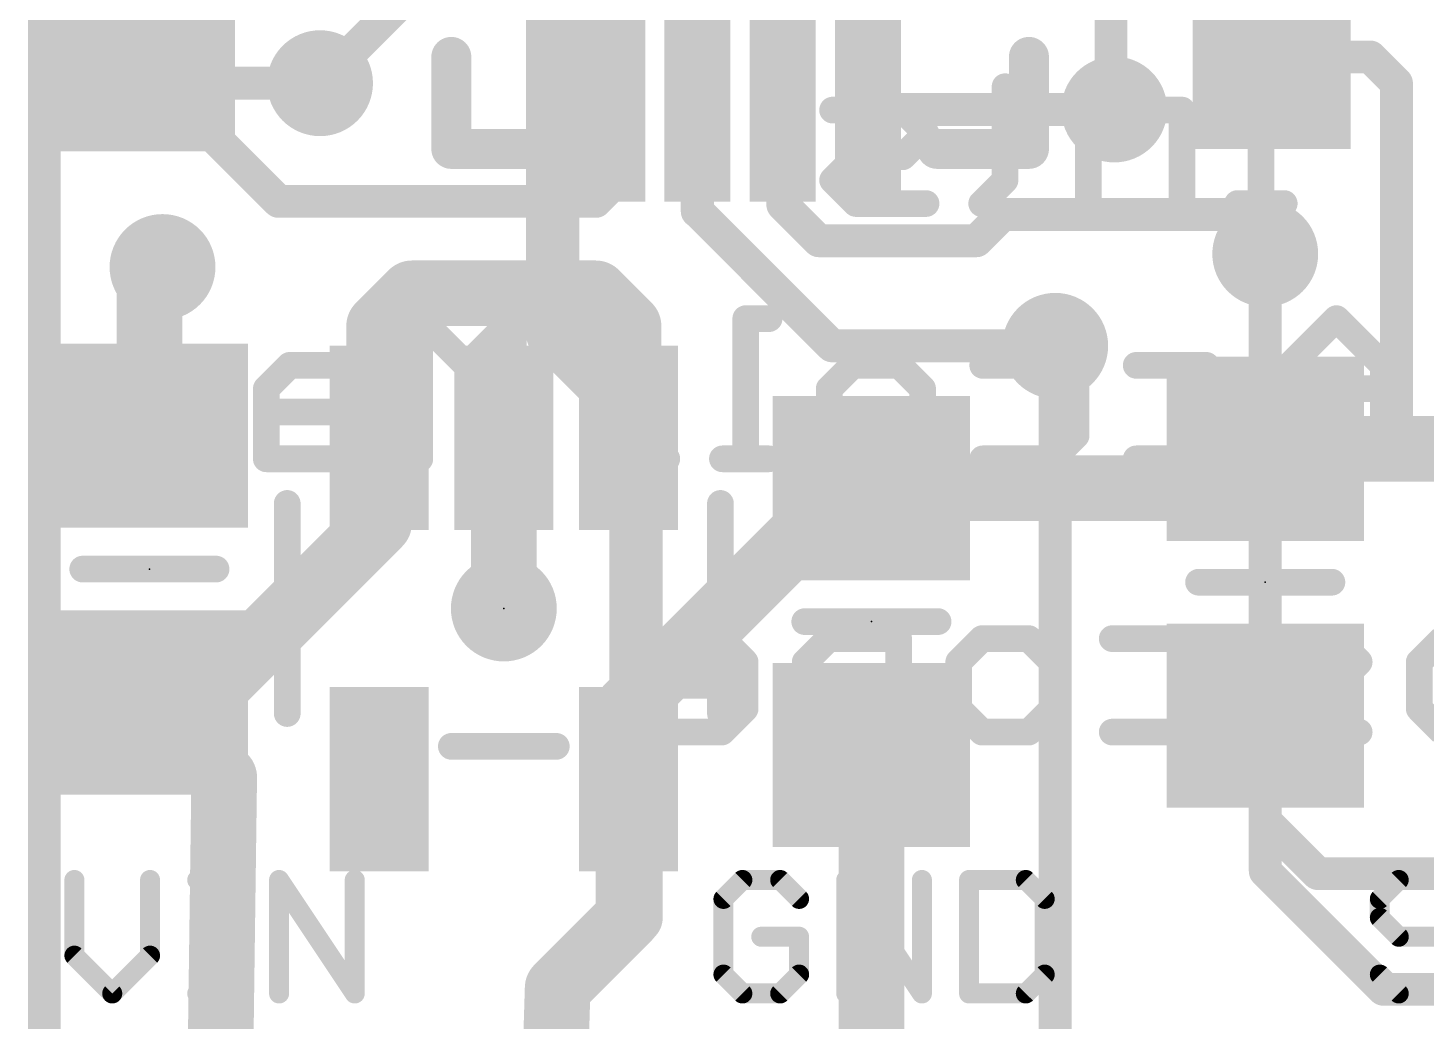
# Model space of a CAD drawing. Extents: x -19.1 to 19.1, y -11.7 to 11.4.
# Drawn here: x -12.89 to -2.24, y -7.9 to -0.34 of the extents above; entities that cross this region are included whole.
import ezdxf

# ---------------------------------------------------------------- set-up
doc = ezdxf.new("R2010")
doc.units = 0
for name, color, linetype in [('1', 12, 'CONTINUOUS'), ('16', 132, 'CONTINUOUS'), ('18', 110, 'CONTINUOUS'), ('21', 40, 'CONTINUOUS'), ('22', 6, 'CONTINUOUS'), ('23', 53, 'CONTINUOUS'), ('29', 253, 'CONTINUOUS')]:
    doc.layers.add(name, color=color, linetype=linetype)

# ---------------------------------------------------------------- blocks, each defined once
blk = doc.blocks.new('RECT')
blk.add_solid([(-0.5, -0.5), (0.5, -0.5), (-0.5, 0.5), (0.5, 0.5)])
blk = doc.blocks.new('ROUNDV')
at = {"const_width": 0.5}
blk.add_lwpolyline([(0, -0.25, 1), (0, 0.25, 1), (0, -0.25)], format="xyb", dxfattribs=at)

msp = doc.modelspace()

# ---------------------------------------------------------------- linework, layer by layer
at = {"layer": '1'}
for points, const_width in [([(-9.937, -0.032), (-10.662, -0.757)], 0.25), ([(-4.637, -0.032), (-4.637, -0.932)], 0.25), ([(-10.978, -1.657), (-12.062, -0.573)], 0.25), ([(-3.412, -0.557), (-2.662, -0.557)], 0.25), ([(-2.662, -0.557), (-2.462, -0.757)], 0.25), ([(-2.462, -0.757), (-2.462, -3.541)], 0.25), ([(-8.437, -0.957), (-8.437, -1.532)], 0.25), ([(-7.787, -1.732), (-7.787, -0.957)], 0.254), ([(-7.137, -0.957), (-7.137, -1.682)], 0.25), ([(-6.487, -0.957), (-4.612, -0.957)], 0.25), ([(-4.637, -0.932), (-4.612, -0.957)], 0.25), ([(-8.437, -1.532), (-8.562, -1.657)], 0.25), ([(-8.562, -1.657), (-10.978, -1.657)], 0.25), ([(-7.137, -1.682), (-6.862, -1.957)], 0.25), ([(-7.787, -1.732), (-6.762, -2.757)], 0.25), ([(-5.662, -1.957), (-5.462, -1.757)], 0.25), ([(-5.462, -1.757), (-3.762, -1.757)], 0.25), ([(-3.762, -1.757), (-3.462, -2.057)], 0.25), ([(-11.962, -2.257), (-11.862, -2.157)], 0.5), ([(-6.862, -1.957), (-5.662, -1.957)], 0.25), ([(-11.962, -3.441), (-11.962, -2.257)], 0.5), ([(-10.212, -2.607), (-9.962, -2.357)], 0.5), ([(-9.962, -2.357), (-8.562, -2.357)], 0.5), ([(-8.562, -2.357), (-8.312, -2.607)], 0.5), ([(-10.212, -3.4569), (-10.212, -2.607)], 0.5), ([(-8.312, -3.4569), (-8.312, -2.607)], 0.5), ([(-6.762, -2.757), (-5.062, -2.757)], 0.25), ([(-10.212, -3.4569), (-10.212, -4.107)], 0.5), ([(-9.262, -3.4569), (-9.262, -4.757)], 0.5), ([(-3.762, -3.841), (-3.462, -3.541)], 0.5), ([(-3.462, -3.541), (-2.462, -3.541)], 0.5), ([(-2.462, -3.541), (-1.462, -3.541)], 0.5), ([(-6.646, -3.841), (-8.312, -5.507)], 0.5), ([(-6.462, -3.841), (-6.646, -3.841)], 0.5), ([(-6.462, -3.841), (-3.762, -3.841)], 0.5), ([(-11.578, -5.473), (-10.212, -4.107)], 0.5), ([(-11.392, -6.043), (-11.962, -5.473)], 0.5), ([(-11.962, -5.473), (-11.578, -5.473)], 0.5), ([(-8.312, -6.0571), (-8.312, -5.507)], 0.5), ([(-3.462, -5.573), (-3.462, -6.376)], 0.25), ([(-6.462, -5.873), (-6.462, -8.907)], 0.5), ([(-11.392, -6.043), (-11.43, -8.89)], 0.5), ([(-8.312, -6.0571), (-8.312, -7.107)], 0.5), ([(-3.462, -6.376), (-3.062, -6.776)], 0.25), ([(-3.062, -6.776), (0.757, -6.776)], 0.25), ([(-8.852, -7.647), (-8.312, -7.107)], 0.5), ([(-8.89, -8.89), (-8.852, -7.647)], 0.5)]:
    msp.add_lwpolyline(points, dxfattribs=dict(at, const_width=const_width))
for points, const_width in [([(-12.0178, -0.5288, 1), (-12.1062, -0.6172)], 0.125), ([(-3.412, -0.4945, 1), (-3.412, -0.6195)], 0.125), ([(-2.6178, -0.5128, 1), (-2.7062, -0.6012)], 0.125), ([(-2.662, -0.6195, 1), (-2.662, -0.4945)], 0.125), ([(-2.3995, -0.757, 1), (-2.5245, -0.757)], 0.125), ([(-10.7062, -0.7128, 1), (-10.6178, -0.8012)], 0.125), ([(-2.5062, -0.8012, 1), (-2.4178, -0.7128)], 0.125), ([(-8.3745, -0.957, 1), (-8.4995, -0.957)], 0.125), ([(-7.7235, -0.957, 1), (-7.8505, -0.957)], 0.127), ([(-7.0745, -0.957, 1), (-7.1995, -0.957)], 0.125), ([(-6.487, -0.8945, 1), (-6.487, -1.0195)], 0.125), ([(-4.5928, -0.8878, 1), (-4.6812, -0.9762)], 0.125), ([(-4.6562, -1.0012, 1), (-4.5678, -0.9128)], 0.125), ([(-4.612, -1.0195, 1), (-4.612, -0.8945)], 0.125), ([(-4.6995, -0.932, 1), (-4.5745, -0.932)], 0.125), ([(-8.4995, -1.532, 1), (-8.3745, -1.532)], 0.125), ([(-8.3928, -1.5762, 1), (-8.4812, -1.4878)], 0.125), ([(-10.978, -1.5945, 1), (-10.978, -1.7195)], 0.125), ([(-11.0222, -1.7012, 1), (-10.9338, -1.6128)], 0.125), ([(-8.6062, -1.6128, 1), (-8.5178, -1.7012)], 0.125), ([(-8.562, -1.7195, 1), (-8.562, -1.5945)], 0.125), ([(-7.0928, -1.6378, 1), (-7.1812, -1.7262)], 0.125), ([(-7.8505, -1.732, 1), (-7.7235, -1.732)], 0.127), ([(-7.7428, -1.6878, 1), (-7.8312, -1.7762)], 0.125), ([(-7.1995, -1.682, 1), (-7.0745, -1.682)], 0.125), ([(-5.462, -1.6945, 1), (-5.462, -1.8195)], 0.125), ([(-5.4178, -1.8012, 1), (-5.5062, -1.7128)], 0.125), ([(-3.7178, -1.7128, 1), (-3.8062, -1.8012)], 0.125), ([(-3.762, -1.8195, 1), (-3.762, -1.6945)], 0.125), ([(-11.7736, -2.2454, 1), (-11.9504, -2.0686)], 0.25), ([(-6.862, -1.8945, 1), (-6.862, -2.0195)], 0.125), ([(-6.9062, -2.0012, 1), (-6.8178, -1.9128)], 0.125), ([(-5.7062, -1.9128, 1), (-5.6178, -2.0012)], 0.125), ([(-5.662, -2.0195, 1), (-5.662, -1.8945)], 0.125), ([(-11.837, -2.257, 1), (-12.087, -2.257)], 0.25), ([(-3.5062, -2.1012, 1), (-3.4178, -2.0128)], 0.125), ([(-12.0504, -2.1686, 1), (-11.8736, -2.3454)], 0.25), ([(-9.962, -2.232, 1), (-9.962, -2.482)], 0.25), ([(-9.8736, -2.4454, 1), (-10.0504, -2.2686)], 0.25), ([(-8.4736, -2.2686, 1), (-8.6504, -2.4454)], 0.25), ([(-8.562, -2.482, 1), (-8.562, -2.232)], 0.25), ([(-10.087, -2.607, 1), (-10.337, -2.607)], 0.25), ([(-10.3004, -2.5186, 1), (-10.1236, -2.6954)], 0.25), ([(-8.187, -2.607, 1), (-8.437, -2.607)], 0.25), ([(-8.4004, -2.6954, 1), (-8.2236, -2.5186)], 0.25), ([(-6.762, -2.6945, 1), (-6.762, -2.8195)], 0.125), ([(-6.8062, -2.8012, 1), (-6.7178, -2.7128)], 0.125), ([(-5.062, -2.8195, 1), (-5.062, -2.6945)], 0.125), ([(-10.087, -3.4569, 1), (-10.337, -3.4569)], 0.25), ([(-9.137, -3.4569, 1), (-9.387, -3.4569)], 0.25), ([(-3.462, -3.416, 1), (-3.462, -3.666)], 0.25), ([(-3.3736, -3.6294, 1), (-3.5504, -3.4526)], 0.25), ([(-2.462, -3.416, 1), (-2.462, -3.666)], 0.25), ([(-2.462, -3.666, 1), (-2.462, -3.416)], 0.25), ([(-12.087, -3.441, 1), (-11.837, -3.441)], 0.25), ([(-10.337, -3.4569, 1), (-10.087, -3.4569)], 0.25), ([(-8.437, -3.4569, 1), (-8.187, -3.4569)], 0.25), ([(-2.5245, -3.541, 1), (-2.3995, -3.541)], 0.125), ([(-6.646, -3.716, 1), (-6.646, -3.966)], 0.25), ([(-6.5576, -3.9294, 1), (-6.7344, -3.7526)], 0.25), ([(-6.462, -3.716, 1), (-6.462, -3.966)], 0.25), ([(-6.462, -3.966, 1), (-6.462, -3.716)], 0.25), ([(-3.762, -3.966, 1), (-3.762, -3.716)], 0.25), ([(-3.8504, -3.7526, 1), (-3.6736, -3.9294)], 0.25), ([(-10.1236, -4.1954, 1), (-10.3004, -4.0186)], 0.25), ([(-10.337, -4.107, 1), (-10.087, -4.107)], 0.25), ([(-9.387, -4.757, 1), (-9.137, -4.757)], 0.25), ([(-11.8736, -5.3846, 1), (-12.0504, -5.5614)], 0.25), ([(-11.962, -5.348, 1), (-11.962, -5.598)], 0.25), ([(-11.6664, -5.3846, 1), (-11.4896, -5.5614)], 0.25), ([(-11.578, -5.598, 1), (-11.578, -5.348)], 0.25), ([(-8.187, -5.507, 1), (-8.437, -5.507)], 0.25), ([(-8.4004, -5.4186, 1), (-8.2236, -5.5954)], 0.25), ([(-3.3995, -5.573, 1), (-3.5245, -5.573)], 0.125), ([(-6.337, -5.873, 1), (-6.587, -5.873)], 0.25), ([(-11.267, -6.0447, 1), (-11.517, -6.0413)], 0.25), ([(-11.4804, -6.1314, 1), (-11.3036, -5.9546)], 0.25), ([(-8.187, -6.0571, 1), (-8.437, -6.0571)], 0.25), ([(-8.437, -6.0571, 1), (-8.187, -6.0571)], 0.25), ([(-3.4178, -6.3318, 1), (-3.5062, -6.4202)], 0.125), ([(-3.5245, -6.376, 1), (-3.3995, -6.376)], 0.125), ([(-3.062, -6.7135, 1), (-3.062, -6.8385)], 0.125), ([(-3.1062, -6.8202, 1), (-3.0178, -6.7318)], 0.125), ([(-8.2236, -7.1954, 1), (-8.4004, -7.0186)], 0.25), ([(-8.437, -7.107, 1), (-8.187, -7.107)], 0.25), ([(-8.9404, -7.5586, 1), (-8.7636, -7.7354)], 0.25), ([(-8.7271, -7.6508, 1), (-8.9769, -7.6432)], 0.25)]:
    msp.add_lwpolyline(points, format="xyb", dxfattribs=dict(at, const_width=const_width))
at = {"layer": '16'}
for points, const_width in [([(-12.762, -8.857), (-12.762, 10.043)], 0.25), ([(-8.89, -2.667), (-8.89, 2.159)], 0.4064), ([(-11.362, -0.757), (-12.243, 0.124)], 0.25), ([(-10.662, -0.757), (-11.362, -0.757)], 0.25), ([(-3.462, -2.057), (-3.462, -6.757)], 0.25), ([(-8.255, -3.302), (-8.89, -2.667)], 0.4064), ([(-5.062, -2.757), (-5.062, -10.057)], 0.25), ([(-8.255, -7.112), (-8.255, -3.302)], 0.4064), ([(-3.462, -6.757), (-2.562, -7.657)], 0.25), ([(-8.89, -7.747), (-8.255, -7.112)], 0.4064), ([(-8.89, -8.89), (-8.89, -7.747)], 0.4064), ([(-2.562, -7.657), (-0.092, -7.657)], 0.25)]:
    msp.add_lwpolyline(points, dxfattribs=dict(at, const_width=const_width))
for points, const_width in [([(-11.362, -0.6945, 1), (-11.362, -0.8195)], 0.125), ([(-10.662, -0.8195, 1), (-10.662, -0.6945)], 0.125), ([(-11.4062, -0.8012, 1), (-11.3178, -0.7128)], 0.125), ([(-3.3995, -2.057, 1), (-3.5245, -2.057)], 0.125), ([(-8.8182, -2.5952, 1), (-8.9618, -2.7388)], 0.2032), ([(-8.9916, -2.667, 1), (-8.7884, -2.667)], 0.2032), ([(-4.9995, -2.757, 1), (-5.1245, -2.757)], 0.125), ([(-8.1534, -3.302, 1), (-8.3566, -3.302)], 0.2032), ([(-8.3268, -3.3738, 1), (-8.1832, -3.2302)], 0.2032), ([(-3.4178, -6.7128, 1), (-3.5062, -6.8012)], 0.125), ([(-3.5245, -6.757, 1), (-3.3995, -6.757)], 0.125), ([(-8.1832, -7.1838, 1), (-8.3268, -7.0402)], 0.2032), ([(-8.3566, -7.112, 1), (-8.1534, -7.112)], 0.2032), ([(-8.7884, -7.747, 1), (-8.9916, -7.747)], 0.2032), ([(-2.562, -7.5945, 1), (-2.562, -7.7195)], 0.125), ([(-2.6062, -7.7012, 1), (-2.5178, -7.6128)], 0.125), ([(-8.9618, -7.6752, 1), (-8.8182, -7.8188)], 0.2032)]:
    msp.add_lwpolyline(points, format="xyb", dxfattribs=dict(at, const_width=const_width))
at = {"layer": '21'}
for points, const_width in [([(-9.662, -0.557), (-9.662, -1.257)], 0.3048), ([(-5.262, -0.557), (-5.262, -1.257)], 0.3048), ([(-9.662, -1.257), (-8.962, -1.257)], 0.3048), ([(-5.262, -1.257), (-5.962, -1.257)], 0.3048), ([(-10.912, -5.557), (-10.912, -3.957)], 0.2032), ([(-7.612, -5.557), (-7.612, -3.957)], 0.2032), ([(-12.47, -4.457), (-11.454, -4.457)], 0.2032), ([(-3.97, -4.557), (-2.954, -4.557)], 0.2032), ([(-5.954, -4.857), (-6.97, -4.857)], 0.2032), ([(-8.862, -5.807), (-9.662, -5.807)], 0.2032), ([(-12.5332, -6.8245), (-12.5332, -7.4007)], 0.1524), ([(-11.9569, -7.4007), (-11.9569, -6.8245)], 0.1524), ([(-11.5976, -6.8245), (-11.3095, -6.8245)], 0.1524), ([(-11.4536, -7.6888), (-11.4536, -6.8245)], 0.1524), ([(-10.974, -7.6888), (-10.974, -6.8245)], 0.1524), ([(-10.974, -6.8245), (-10.3977, -7.6888)], 0.1524), ([(-10.3977, -7.6888), (-10.3977, -6.8245)], 0.1524), ([(-7.445, -6.8245), (-7.5891, -6.9685)], 0.1524), ([(-7.1569, -6.8245), (-7.445, -6.8245)], 0.1524), ([(-7.0129, -6.9685), (-7.1569, -6.8245)], 0.1524), ([(-6.6536, -7.6888), (-6.6536, -6.8245)], 0.1524), ([(-6.6536, -6.8245), (-6.0773, -7.6888)], 0.1524), ([(-6.0773, -7.6888), (-6.0773, -6.8245)], 0.1524), ([(-5.718, -6.8245), (-5.718, -7.6888)], 0.1524), ([(-5.2859, -6.8245), (-5.718, -6.8245)], 0.1524), ([(-5.1418, -6.9685), (-5.2859, -6.8245)], 0.1524), ([(-2.445, -6.8245), (-2.5891, -6.9685)], 0.1524), ([(-2.1569, -6.8245), (-2.445, -6.8245)], 0.1524), ([(-7.5891, -6.9685), (-7.5891, -7.5447)], 0.1524), ([(-5.1418, -7.5447), (-5.1418, -6.9685)], 0.1524), ([(-2.5891, -6.9685), (-2.5891, -7.1126)], 0.1524), ([(-2.5891, -7.1126), (-2.445, -7.2566)], 0.1524), ([(-7.0129, -7.2566), (-7.301, -7.2566)], 0.1524), ([(-7.0129, -7.5447), (-7.0129, -7.2566)], 0.1524), ([(-2.445, -7.2566), (-2.1569, -7.2566)], 0.1524), ([(-12.5332, -7.4007), (-12.245, -7.6888)], 0.1524), ([(-12.245, -7.6888), (-11.9569, -7.4007)], 0.1524), ([(-7.5891, -7.5447), (-7.445, -7.6888)], 0.1524), ([(-7.1569, -7.6888), (-7.0129, -7.5447)], 0.1524), ([(-5.2859, -7.6888), (-5.1418, -7.5447)], 0.1524), ([(-2.445, -7.6888), (-2.5891, -7.5447)], 0.1524), ([(-11.5976, -7.6888), (-11.3095, -7.6888)], 0.1524), ([(-7.445, -7.6888), (-7.1569, -7.6888)], 0.1524), ([(-5.718, -7.6888), (-5.2859, -7.6888)], 0.1524), ([(-2.1569, -7.6888), (-2.445, -7.6888)], 0.1524)]:
    msp.add_lwpolyline(points, dxfattribs=dict(at, const_width=const_width))
for points, const_width in [([(-9.5858, -0.557, 1), (-9.7382, -0.557)], 0.1524), ([(-5.1858, -0.557, 1), (-5.3382, -0.557)], 0.1524), ([(-9.662, -1.1808, 1), (-9.662, -1.3332)], 0.1524), ([(-8.962, -1.3332, 1), (-8.962, -1.1808)], 0.1524), ([(-5.962, -1.1808, 1), (-5.962, -1.3332)], 0.1524), ([(-5.262, -1.3332, 1), (-5.262, -1.1808)], 0.1524), ([(-9.7382, -1.257, 1), (-9.5858, -1.257)], 0.1524), ([(-5.3382, -1.257, 1), (-5.1858, -1.257)], 0.1524), ([(-10.8612, -3.957, 1), (-10.9628, -3.957)], 0.1016), ([(-7.5612, -3.957, 1), (-7.6628, -3.957)], 0.1016), ([(-12.47, -4.4062, 1), (-12.47, -4.5078)], 0.1016), ([(-11.454, -4.5078, 1), (-11.454, -4.4062)], 0.1016), ([(-3.97, -4.5062, 1), (-3.97, -4.6078)], 0.1016), ([(-2.954, -4.6078, 1), (-2.954, -4.5062)], 0.1016), ([(-6.97, -4.8062, 1), (-6.97, -4.9078)], 0.1016), ([(-5.954, -4.9078, 1), (-5.954, -4.8062)], 0.1016), ([(-10.9628, -5.557, 1), (-10.8612, -5.557)], 0.1016), ([(-7.6628, -5.557, 1), (-7.5612, -5.557)], 0.1016), ([(-9.662, -5.7562, 1), (-9.662, -5.8578)], 0.1016), ([(-8.862, -5.8578, 1), (-8.862, -5.7562)], 0.1016), ([(-12.4951, -6.8245, 1), (-12.5713, -6.8245)], 0.0762), ([(-11.9188, -6.8245, 1), (-11.995, -6.8245)], 0.0762), ([(-11.5976, -6.7864, 1), (-11.5976, -6.8626)], 0.0762), ([(-11.4155, -6.8245, 1), (-11.4917, -6.8245)], 0.0762), ([(-11.3095, -6.8626, 1), (-11.3095, -6.7864)], 0.0762), ([(-10.9423, -6.8033, 1), (-11.0057, -6.8456)], 0.0762), ([(-10.9359, -6.8245, 1), (-11.0121, -6.8245)], 0.0762), ([(-10.3596, -6.8245, 1), (-10.4358, -6.8245)], 0.0762), ([(-7.445, -6.7864, 1), (-7.445, -6.8626)], 0.0762), ([(-7.4181, -6.8514, 1), (-7.472, -6.7975)], 0.0762), ([(-7.13, -6.7975, 1), (-7.1839, -6.8514)], 0.0762), ([(-7.1569, -6.8626, 1), (-7.1569, -6.7864)], 0.0762), ([(-6.6219, -6.8033, 1), (-6.6853, -6.8456)], 0.0762), ([(-6.6155, -6.8245, 1), (-6.6917, -6.8245)], 0.0762), ([(-6.0392, -6.8245, 1), (-6.1154, -6.8245)], 0.0762), ([(-5.6799, -6.8245, 1), (-5.7561, -6.8245)], 0.0762), ([(-5.718, -6.7864, 1), (-5.718, -6.8626)], 0.0762), ([(-5.2589, -6.7975, 1), (-5.3128, -6.8514)], 0.0762), ([(-5.2859, -6.8626, 1), (-5.2859, -6.7864)], 0.0762), ([(-2.445, -6.7864, 1), (-2.445, -6.8626)], 0.0762), ([(-2.4181, -6.8514, 1), (-2.472, -6.7975)], 0.0762), ([(-7.551, -6.9685, 1), (-7.6272, -6.9685)], 0.0762), ([(-7.616, -6.9416, 1), (-7.5621, -6.9955)], 0.0762), ([(-7.0398, -6.9955, 1), (-6.9859, -6.9416)], 0.0762), ([(-5.1037, -6.9685, 1), (-5.1799, -6.9685)], 0.0762), ([(-5.1688, -6.9955, 1), (-5.1149, -6.9416)], 0.0762), ([(-2.551, -6.9685, 1), (-2.6272, -6.9685)], 0.0762), ([(-2.616, -6.9416, 1), (-2.5621, -6.9955)], 0.0762), ([(-2.5621, -7.0856, 1), (-2.616, -7.1395)], 0.0762), ([(-2.6272, -7.1126, 1), (-2.551, -7.1126)], 0.0762), ([(-7.301, -7.2185, 1), (-7.301, -7.2947)], 0.0762), ([(-6.9748, -7.2566, 1), (-7.051, -7.2566)], 0.0762), ([(-7.0129, -7.2947, 1), (-7.0129, -7.2185)], 0.0762), ([(-2.445, -7.2185, 1), (-2.445, -7.2947)], 0.0762), ([(-2.472, -7.2836, 1), (-2.4181, -7.2297)], 0.0762), ([(-12.5062, -7.3737, 1), (-12.5601, -7.4276)], 0.0762), ([(-11.93, -7.4276, 1), (-11.9839, -7.3737)], 0.0762), ([(-12.5713, -7.4007, 1), (-12.4951, -7.4007)], 0.0762), ([(-11.995, -7.4007, 1), (-11.9188, -7.4007)], 0.0762), ([(-7.5621, -7.5178, 1), (-7.616, -7.5717)], 0.0762), ([(-7.6272, -7.5447, 1), (-7.551, -7.5447)], 0.0762), ([(-7.051, -7.5447, 1), (-6.9748, -7.5447)], 0.0762), ([(-6.9859, -7.5717, 1), (-7.0398, -7.5178)], 0.0762), ([(-5.1799, -7.5447, 1), (-5.1037, -7.5447)], 0.0762), ([(-5.1149, -7.5717, 1), (-5.1688, -7.5178)], 0.0762), ([(-2.5621, -7.5178, 1), (-2.616, -7.5717)], 0.0762), ([(-12.272, -7.6619, 1), (-12.2181, -7.7157)], 0.0762), ([(-12.272, -7.7157, 1), (-12.2181, -7.6619)], 0.0762), ([(-11.5976, -7.6507, 1), (-11.5976, -7.7269)], 0.0762), ([(-11.4917, -7.6888, 1), (-11.4155, -7.6888)], 0.0762), ([(-11.3095, -7.7269, 1), (-11.3095, -7.6507)], 0.0762), ([(-11.0121, -7.6888, 1), (-10.9359, -7.6888)], 0.0762), ([(-10.4358, -7.6888, 1), (-10.3596, -7.6888)], 0.0762), ([(-10.4294, -7.7099, 1), (-10.366, -7.6677)], 0.0762), ([(-7.445, -7.6507, 1), (-7.445, -7.7269)], 0.0762), ([(-7.472, -7.7157, 1), (-7.4181, -7.6619)], 0.0762), ([(-7.1839, -7.6619, 1), (-7.13, -7.7157)], 0.0762), ([(-7.1569, -7.7269, 1), (-7.1569, -7.6507)], 0.0762), ([(-6.6917, -7.6888, 1), (-6.6155, -7.6888)], 0.0762), ([(-6.1154, -7.6888, 1), (-6.0392, -7.6888)], 0.0762), ([(-6.109, -7.7099, 1), (-6.0456, -7.6677)], 0.0762), ([(-5.718, -7.6507, 1), (-5.718, -7.7269)], 0.0762), ([(-5.7561, -7.6888, 1), (-5.6799, -7.6888)], 0.0762), ([(-5.3128, -7.6619, 1), (-5.2589, -7.7157)], 0.0762), ([(-5.2859, -7.7269, 1), (-5.2859, -7.6507)], 0.0762), ([(-2.445, -7.6507, 1), (-2.445, -7.7269)], 0.0762), ([(-2.472, -7.7157, 1), (-2.4181, -7.6619)], 0.0762)]:
    msp.add_lwpolyline(points, format="xyb", dxfattribs=dict(at, const_width=const_width))
at = {"layer": '22', "const_width": 0.2032}
for points in [[(-3.3172, -0.6057), (-3.6731, -0.6057)], [(-3.4951, -1.6734), (-3.4951, -0.6057)], [(-5.4441, -0.7836), (-5.4441, -1.4955)], [(-6.2237, -0.9616), (-6.7576, -0.9616)], [(-6.0458, -1.1395), (-6.2237, -0.9616)], [(-5.2662, -0.9616), (-5.6221, -0.9616)], [(-4.6306, -0.9616), (-4.8086, -1.1395)], [(-4.0968, -0.9616), (-4.6306, -0.9616)], [(-4.0968, -1.6734), (-4.0968, -0.9616)], [(-6.2237, -1.3175), (-6.0458, -1.1395)], [(-4.8086, -1.1395), (-4.8086, -1.6734)], [(-6.7576, -1.4955), (-6.5796, -1.3175)], [(-6.5796, -1.3175), (-6.2237, -1.3175)], [(-6.5796, -1.6734), (-6.7576, -1.4955)], [(-5.4441, -1.4955), (-5.6221, -1.6734)], [(-6.0458, -1.6734), (-6.5796, -1.6734)], [(-3.3172, -1.6734), (-3.6731, -1.6734)], [(-9.5461, -2.9056), (-9.902, -2.5497)], [(-9.902, -2.5497), (-9.902, -3.6174)], [(-9.1902, -2.5497), (-9.5461, -2.9056)], [(-9.1902, -3.6174), (-9.1902, -2.5497)], [(-8.0208, -3.6174), (-8.7326, -2.5497)], [(-7.2412, -2.5497), (-7.4191, -2.5497)], [(-7.4191, -2.5497), (-7.4191, -3.6174)], [(-2.9195, -2.5497), (-3.2754, -2.9056)], [(-2.5636, -2.9056), (-2.9195, -2.5497)], [(-12.2408, -3.7954), (-12.2408, -2.9056)], [(-12.2408, -2.9056), (-11.7069, -2.9056)], [(-11.7069, -2.9056), (-11.529, -3.0835)], [(-10.8934, -2.9056), (-11.0714, -3.0835)], [(-10.5375, -2.9056), (-10.8934, -2.9056)], [(-6.6056, -2.9056), (-6.7836, -3.0835)], [(-6.2497, -2.9056), (-6.6056, -2.9056)], [(-6.0718, -3.0835), (-6.2497, -2.9056)], [(-5.6142, -2.9056), (-5.0803, -2.9056)], [(-5.0803, -2.9056), (-4.9024, -3.0835)], [(-4.4448, -2.9056), (-3.9109, -2.9056)], [(-3.9109, -2.9056), (-3.733, -3.0835)], [(-3.2754, -2.9056), (-3.2754, -3.6174)], [(-2.5636, -3.6174), (-2.5636, -2.9056)], [(-11.529, -3.0835), (-11.529, -3.4395)], [(-11.0714, -3.0835), (-11.0714, -3.6174)], [(-6.7836, -3.0835), (-6.7836, -3.2615)], [(-6.0718, -3.4395), (-6.0718, -3.0835)], [(-4.9024, -3.0835), (-4.9024, -3.4395)], [(-3.733, -3.0835), (-3.733, -3.4395)], [(-2.5636, -3.0835), (-3.2754, -3.0835)], [(-10.5375, -3.2615), (-11.0714, -3.2615)], [(-10.3596, -3.4395), (-10.5375, -3.2615)], [(-6.7836, -3.2615), (-6.0718, -3.2615)], [(-11.529, -3.4395), (-11.7069, -3.6174)], [(-10.5375, -3.6174), (-10.3596, -3.4395)], [(-6.2497, -3.6174), (-6.0718, -3.4395)], [(-4.9024, -3.4395), (-5.0803, -3.6174)], [(-3.733, -3.4395), (-3.9109, -3.6174)], [(-11.7069, -3.6174), (-12.2408, -3.6174)], [(-11.0714, -3.6174), (-10.5375, -3.6174)], [(-7.2412, -3.6174), (-7.5971, -3.6174)], [(-6.6056, -3.6174), (-6.2497, -3.6174)], [(-5.0803, -3.6174), (-5.6142, -3.6174)], [(-3.9109, -3.6174), (-4.4448, -3.6174)], [(-12.0628, -3.9733), (-12.2408, -3.7954)], [(-11.8849, -3.9733), (-12.0628, -3.9733)], [(-7.9577, -4.9866), (-8.1357, -5.1645)], [(-7.6018, -4.9866), (-7.9577, -4.9866)], [(-7.4239, -5.1645), (-7.6018, -4.9866)], [(-6.7883, -4.9866), (-6.9663, -5.1645)], [(-6.2545, -4.9866), (-6.7883, -4.9866)], [(-6.2545, -6.0543), (-6.2545, -4.9866)], [(-5.7969, -5.1645), (-5.6189, -4.9866)], [(-5.6189, -4.9866), (-5.263, -4.9866)], [(-5.263, -4.9866), (-5.0851, -5.1645)], [(-4.6275, -4.9866), (-4.0936, -4.9866)], [(-4.0936, -4.9866), (-3.9157, -5.1645)], [(-2.9242, -4.9866), (-3.4581, -4.9866)], [(-2.7463, -5.1645), (-2.9242, -4.9866)], [(-2.2887, -5.1645), (-2.1107, -4.9866)], [(-8.1357, -5.1645), (-8.1357, -5.3425)], [(-7.4239, -5.5205), (-7.4239, -5.1645)], [(-6.9663, -5.1645), (-6.9663, -5.5205)], [(-5.7969, -5.5205), (-5.7969, -5.1645)], [(-5.0851, -5.1645), (-5.0851, -5.5205)], [(-3.9157, -5.1645), (-3.9157, -5.5205)], [(-2.9242, -5.3425), (-2.7463, -5.1645)], [(-2.2887, -5.5205), (-2.2887, -5.1645)], [(-8.1357, -5.3425), (-7.4239, -5.3425)], [(-3.4581, -5.5205), (-3.2801, -5.3425)], [(-3.2801, -5.3425), (-2.9242, -5.3425)], [(-7.6018, -5.6984), (-7.4239, -5.5205)], [(-6.9663, -5.5205), (-6.7883, -5.6984)], [(-5.6189, -5.6984), (-5.7969, -5.5205)], [(-5.0851, -5.5205), (-5.263, -5.6984)], [(-3.9157, -5.5205), (-4.0936, -5.6984)], [(-3.2801, -5.6984), (-3.4581, -5.5205)], [(-2.1107, -5.6984), (-2.2887, -5.5205)], [(-7.9577, -5.6984), (-7.6018, -5.6984)], [(-6.7883, -5.6984), (-6.2545, -5.6984)], [(-5.263, -5.6984), (-5.6189, -5.6984)], [(-4.0936, -5.6984), (-4.6275, -5.6984)], [(-2.7463, -5.6984), (-3.2801, -5.6984)]]:
    msp.add_lwpolyline(points, dxfattribs=at)
at = {"layer": '22', "const_width": 0.1016}
for points in [[(-3.6731, -0.5549, 1), (-3.6731, -0.6565)], [(-3.4443, -0.6057, 1), (-3.5459, -0.6057)], [(-3.3172, -0.6565, 1), (-3.3172, -0.5549)], [(-5.3933, -0.7836, 1), (-5.4949, -0.7836)], [(-6.7576, -0.9108, 1), (-6.7576, -1.0124)], [(-6.1878, -0.9257, 1), (-6.2596, -0.9975)], [(-6.2237, -1.0124, 1), (-6.2237, -0.9108)], [(-5.6221, -0.9108, 1), (-5.6221, -1.0124)], [(-5.2662, -1.0124, 1), (-5.2662, -0.9108)], [(-4.6306, -0.9108, 1), (-4.6306, -1.0124)], [(-4.5947, -0.9975, 1), (-4.6665, -0.9257)], [(-4.046, -0.9616, 1), (-4.1476, -0.9616)], [(-4.0968, -1.0124, 1), (-4.0968, -0.9108)], [(-6.0098, -1.1755, 1), (-6.0817, -1.1036)], [(-6.0817, -1.1755, 1), (-6.0098, -1.1036)], [(-4.7578, -1.1395, 1), (-4.8594, -1.1395)], [(-4.8445, -1.1036, 1), (-4.7727, -1.1755)], [(-6.5796, -1.2667, 1), (-6.5796, -1.3683)], [(-6.5437, -1.3534, 1), (-6.6155, -1.2816)], [(-6.2596, -1.2816, 1), (-6.1878, -1.3534)], [(-6.2237, -1.3683, 1), (-6.2237, -1.2667)], [(-6.7216, -1.4595, 1), (-6.7935, -1.5314)], [(-6.7935, -1.4595, 1), (-6.7216, -1.5314)], [(-5.4949, -1.4955, 1), (-5.3933, -1.4955)], [(-5.4082, -1.5314, 1), (-5.48, -1.4595)], [(-6.5796, -1.6226, 1), (-6.5796, -1.7242)], [(-6.6155, -1.7093, 1), (-6.5437, -1.6375)], [(-6.0458, -1.7242, 1), (-6.0458, -1.6226)], [(-5.658, -1.6375, 1), (-5.5861, -1.7093)], [(-3.6731, -1.6226, 1), (-3.6731, -1.7242)], [(-3.3172, -1.7242, 1), (-3.3172, -1.6226)], [(-4.8594, -1.6734, 1), (-4.7578, -1.6734)], [(-4.1476, -1.6734, 1), (-4.046, -1.6734)], [(-3.5459, -1.6734, 1), (-3.4443, -1.6734)], [(-9.8661, -2.5138, 1), (-9.9379, -2.5856)], [(-9.8512, -2.5497, 1), (-9.9528, -2.5497)], [(-9.1394, -2.5497, 1), (-9.241, -2.5497)], [(-9.1543, -2.5856, 1), (-9.2261, -2.5138)], [(-8.6903, -2.5215, 1), (-8.7749, -2.5779)], [(-7.4191, -2.4989, 1), (-7.4191, -2.6005)], [(-7.3683, -2.5497, 1), (-7.4699, -2.5497)], [(-7.2412, -2.6005, 1), (-7.2412, -2.4989)], [(-2.8836, -2.5138, 1), (-2.9554, -2.5856)], [(-2.8836, -2.5856, 1), (-2.9554, -2.5138)], [(-12.19, -2.9056, 1), (-12.2916, -2.9056)], [(-12.2408, -2.8548, 1), (-12.2408, -2.9564)], [(-11.671, -2.8697, 1), (-11.7428, -2.9415)], [(-11.7069, -2.9564, 1), (-11.7069, -2.8548)], [(-10.8934, -2.8548, 1), (-10.8934, -2.9564)], [(-10.8575, -2.9415, 1), (-10.9294, -2.8697)], [(-10.5375, -2.9564, 1), (-10.5375, -2.8548)], [(-9.582, -2.8697, 1), (-9.5102, -2.9415)], [(-9.582, -2.9415, 1), (-9.5102, -2.8697)], [(-6.6056, -2.8548, 1), (-6.6056, -2.9564)], [(-6.5697, -2.9415, 1), (-6.6416, -2.8697)], [(-6.2138, -2.8697, 1), (-6.2857, -2.9415)], [(-6.2497, -2.9564, 1), (-6.2497, -2.8548)], [(-5.6142, -2.8548, 1), (-5.6142, -2.9564)], [(-5.0444, -2.8697, 1), (-5.1163, -2.9415)], [(-5.0803, -2.9564, 1), (-5.0803, -2.8548)], [(-4.4448, -2.8548, 1), (-4.4448, -2.9564)], [(-3.875, -2.8697, 1), (-3.9469, -2.9415)], [(-3.9109, -2.9564, 1), (-3.9109, -2.8548)], [(-3.2246, -2.9056, 1), (-3.3262, -2.9056)], [(-3.3113, -2.8697, 1), (-3.2395, -2.9415)], [(-2.5128, -2.9056, 1), (-2.6144, -2.9056)], [(-2.5995, -2.9415, 1), (-2.5277, -2.8697)], [(-11.4782, -3.0835, 1), (-11.5798, -3.0835)], [(-11.0206, -3.0835, 1), (-11.1222, -3.0835)], [(-6.7328, -3.0835, 1), (-6.8344, -3.0835)], [(-6.021, -3.0835, 1), (-6.1226, -3.0835)], [(-4.8516, -3.0835, 1), (-4.9532, -3.0835)], [(-3.6822, -3.0835, 1), (-3.7838, -3.0835)], [(-3.2754, -3.0327, 1), (-3.2754, -3.1343)], [(-2.5636, -3.1343, 1), (-2.5636, -3.0327)], [(-11.5649, -3.1195, 1), (-11.4931, -3.0476)], [(-11.1073, -3.0476, 1), (-11.0355, -3.1195)], [(-6.8195, -3.0476, 1), (-6.7477, -3.1195)], [(-6.1077, -3.1195, 1), (-6.0359, -3.0476)], [(-4.9383, -3.1195, 1), (-4.8665, -3.0476)], [(-3.7689, -3.1195, 1), (-3.6971, -3.0476)], [(-11.0714, -3.2107, 1), (-11.0714, -3.3123)], [(-10.5016, -3.2256, 1), (-10.5734, -3.2974)], [(-10.5375, -3.3123, 1), (-10.5375, -3.2107)], [(-6.7836, -3.2107, 1), (-6.7836, -3.3123)], [(-6.0718, -3.3123, 1), (-6.0718, -3.2107)], [(-6.8344, -3.2615, 1), (-6.7328, -3.2615)], [(-11.5798, -3.4395, 1), (-11.4782, -3.4395)], [(-11.4931, -3.4754, 1), (-11.5649, -3.4035)], [(-10.3237, -3.4754, 1), (-10.3955, -3.4035)], [(-10.3955, -3.4754, 1), (-10.3237, -3.4035)], [(-6.1226, -3.4395, 1), (-6.021, -3.4395)], [(-6.0359, -3.4754, 1), (-6.1077, -3.4035)], [(-4.9532, -3.4395, 1), (-4.8516, -3.4395)], [(-4.8665, -3.4754, 1), (-4.9383, -3.4035)], [(-3.7838, -3.4395, 1), (-3.6822, -3.4395)], [(-3.6971, -3.4754, 1), (-3.7689, -3.4035)], [(-12.2408, -3.5666, 1), (-12.2408, -3.6682)], [(-11.7428, -3.5815, 1), (-11.671, -3.6533)], [(-11.7069, -3.6682, 1), (-11.7069, -3.5666)], [(-11.0714, -3.5666, 1), (-11.0714, -3.6682)], [(-11.1222, -3.6174, 1), (-11.0206, -3.6174)], [(-10.5734, -3.5815, 1), (-10.5016, -3.6533)], [(-10.5375, -3.6682, 1), (-10.5375, -3.5666)], [(-9.9528, -3.6174, 1), (-9.8512, -3.6174)], [(-9.241, -3.6174, 1), (-9.1394, -3.6174)], [(-8.0631, -3.6456, 1), (-7.9785, -3.5892)], [(-7.5971, -3.5666, 1), (-7.5971, -3.6682)], [(-7.4699, -3.6174, 1), (-7.3683, -3.6174)], [(-7.2412, -3.6682, 1), (-7.2412, -3.5666)], [(-6.6056, -3.5666, 1), (-6.6056, -3.6682)], [(-6.2857, -3.5815, 1), (-6.2138, -3.6533)], [(-6.2497, -3.6682, 1), (-6.2497, -3.5666)], [(-5.6142, -3.5666, 1), (-5.6142, -3.6682)], [(-5.1163, -3.5815, 1), (-5.0444, -3.6533)], [(-5.0803, -3.6682, 1), (-5.0803, -3.5666)], [(-4.4448, -3.5666, 1), (-4.4448, -3.6682)], [(-3.9469, -3.5815, 1), (-3.875, -3.6533)], [(-3.9109, -3.6682, 1), (-3.9109, -3.5666)], [(-3.3262, -3.6174, 1), (-3.2246, -3.6174)], [(-2.6144, -3.6174, 1), (-2.5128, -3.6174)], [(-12.2049, -3.7594, 1), (-12.2767, -3.8313)], [(-12.2916, -3.7954, 1), (-12.19, -3.7954)], [(-12.0628, -3.9225, 1), (-12.0628, -4.0241)], [(-12.0988, -4.0092, 1), (-12.0269, -3.9374)], [(-11.8849, -4.0241, 1), (-11.8849, -3.9225)], [(-7.9577, -4.9358, 1), (-7.9577, -5.0374)], [(-7.9218, -5.0225, 1), (-7.9937, -4.9507)], [(-7.5659, -4.9507, 1), (-7.6377, -5.0225)], [(-7.6018, -5.0374, 1), (-7.6018, -4.9358)], [(-6.7883, -4.9358, 1), (-6.7883, -5.0374)], [(-6.7524, -5.0225, 1), (-6.8243, -4.9507)], [(-6.2037, -4.9866, 1), (-6.3053, -4.9866)], [(-6.2545, -5.0374, 1), (-6.2545, -4.9358)], [(-5.6189, -4.9358, 1), (-5.6189, -5.0374)], [(-5.583, -5.0225, 1), (-5.6549, -4.9507)], [(-5.2271, -4.9507, 1), (-5.299, -5.0225)], [(-5.263, -5.0374, 1), (-5.263, -4.9358)], [(-4.6275, -4.9358, 1), (-4.6275, -5.0374)], [(-4.0577, -4.9507, 1), (-4.1296, -5.0225)], [(-4.0936, -5.0374, 1), (-4.0936, -4.9358)], [(-3.4581, -4.9358, 1), (-3.4581, -5.0374)], [(-2.8883, -4.9507, 1), (-2.9602, -5.0225)], [(-2.9242, -5.0374, 1), (-2.9242, -4.9358)], [(-8.0849, -5.1645, 1), (-8.1865, -5.1645)], [(-8.1716, -5.1286, 1), (-8.0998, -5.2005)], [(-7.3731, -5.1645, 1), (-7.4747, -5.1645)], [(-7.4598, -5.2005, 1), (-7.388, -5.1286)], [(-6.9155, -5.1645, 1), (-7.0171, -5.1645)], [(-7.0022, -5.1286, 1), (-6.9304, -5.2005)], [(-5.7461, -5.1645, 1), (-5.8477, -5.1645)], [(-5.8328, -5.1286, 1), (-5.761, -5.2005)], [(-5.0343, -5.1645, 1), (-5.1359, -5.1645)], [(-5.121, -5.2005, 1), (-5.0492, -5.1286)], [(-3.8649, -5.1645, 1), (-3.9665, -5.1645)], [(-3.9516, -5.2005, 1), (-3.8798, -5.1286)], [(-2.7104, -5.2005, 1), (-2.7822, -5.1286)], [(-2.7822, -5.2005, 1), (-2.7104, -5.1286)], [(-2.2379, -5.1645, 1), (-2.3395, -5.1645)], [(-2.3246, -5.1286, 1), (-2.2528, -5.2005)], [(-8.1357, -5.2917, 1), (-8.1357, -5.3933)], [(-8.1865, -5.3425, 1), (-8.0849, -5.3425)], [(-7.4239, -5.3933, 1), (-7.4239, -5.2917)], [(-3.2801, -5.2917, 1), (-3.2801, -5.3933)], [(-3.2442, -5.3784, 1), (-3.3161, -5.3066)], [(-2.9602, -5.3066, 1), (-2.8883, -5.3784)], [(-2.9242, -5.3933, 1), (-2.9242, -5.2917)], [(-7.388, -5.5564, 1), (-7.4598, -5.4845)], [(-6.9304, -5.4845, 1), (-7.0022, -5.5564)], [(-5.761, -5.4845, 1), (-5.8328, -5.5564)], [(-5.0492, -5.5564, 1), (-5.121, -5.4845)], [(-3.8798, -5.5564, 1), (-3.9516, -5.4845)], [(-3.4222, -5.4845, 1), (-3.494, -5.5564)], [(-2.2528, -5.4845, 1), (-2.3246, -5.5564)], [(-7.4747, -5.5205, 1), (-7.3731, -5.5205)], [(-7.0171, -5.5205, 1), (-6.9155, -5.5205)], [(-5.8477, -5.5205, 1), (-5.7461, -5.5205)], [(-5.1359, -5.5205, 1), (-5.0343, -5.5205)], [(-3.9665, -5.5205, 1), (-3.8649, -5.5205)], [(-3.494, -5.4845, 1), (-3.4222, -5.5564)], [(-2.3395, -5.5205, 1), (-2.2379, -5.5205)], [(-7.9577, -5.6476, 1), (-7.9577, -5.7492)], [(-7.6377, -5.6625, 1), (-7.5659, -5.7343)], [(-7.6018, -5.7492, 1), (-7.6018, -5.6476)], [(-6.7883, -5.6476, 1), (-6.7883, -5.7492)], [(-6.8243, -5.7343, 1), (-6.7524, -5.6625)], [(-6.2545, -5.7492, 1), (-6.2545, -5.6476)], [(-5.6189, -5.6476, 1), (-5.6189, -5.7492)], [(-5.6549, -5.7343, 1), (-5.583, -5.6625)], [(-5.299, -5.6625, 1), (-5.2271, -5.7343)], [(-5.263, -5.7492, 1), (-5.263, -5.6476)], [(-4.6275, -5.6476, 1), (-4.6275, -5.7492)], [(-4.1296, -5.6625, 1), (-4.0577, -5.7343)], [(-4.0936, -5.7492, 1), (-4.0936, -5.6476)], [(-3.2801, -5.6476, 1), (-3.2801, -5.7492)], [(-3.3161, -5.7343, 1), (-3.2442, -5.6625)], [(-2.7463, -5.7492, 1), (-2.7463, -5.6476)], [(-6.3053, -6.0543, 1), (-6.2037, -6.0543)]]:
    msp.add_lwpolyline(points, format="xyb", dxfattribs=at)
at = {"layer": '23'}
for p in [(-11.962, -4.457), (-3.462, -4.557), (-9.262, -4.757), (-6.462, -4.857)]:
    msp.add_point(p, dxfattribs=at)

# ---------------------------------------------------------------- block references
at = {"layer": '1'}
for p, xscale, yscale, rotation in [((-12.062, -0.573), 1.2, 1.3, 270), ((-8.437, -0.957), 1.2, 0.3, 90), ((-7.787, -0.957), 1.2, 0.3, 90), ((-7.137, -0.957), 1.2, 0.3, 90), ((-6.487, -0.957), 1.2, 0.3, 90), ((-11.962, -3.441), 1.2, 1.3, 90), ((-10.212, -3.4569), 0.55, 1.2, 180), ((-9.262, -3.4569), 0.55, 1.2, 180), ((-8.312, -3.4569), 0.55, 1.2, 180), ((-3.462, -3.541), 1.2, 1.3, 90), ((-6.462, -3.841), 1.2, 1.3, 270), ((-11.962, -5.473), 1.2, 1.3, 90), ((-3.462, -5.573), 1.2, 1.3, 90), ((-6.462, -5.873), 1.2, 1.3, 270), ((-10.212, -6.0571), 0.55, 1.2, 180), ((-8.312, -6.0571), 0.55, 1.2, 180)]:
    msp.add_blockref('RECT', p, dxfattribs=dict(at, xscale=xscale, yscale=yscale, rotation=rotation))
at = {"layer": '1', "yscale": 1.2}
msp.add_blockref('RECT', (-3.412, -0.557), dxfattribs=at)
at = {"layer": '18', "xscale": 0.8064, "yscale": 0.8064}
for p in [(-10.662, -0.757), (-10.662, -0.757), (-4.612, -0.957), (-4.612, -0.957), (-3.462, -2.057), (-3.462, -2.057), (-11.862, -2.157), (-11.862, -2.157), (-5.062, -2.757), (-5.062, -2.757), (-9.262, -4.757), (-9.262, -4.757)]:
    msp.add_blockref('ROUNDV', p, dxfattribs=at)
at = {"layer": '29'}
for p, xscale, yscale, rotation in [((-12.062, -0.573), 1.4032, 1.5032, 270), ((-8.437, -0.957), 1.4032, 0.5032, 90), ((-7.787, -0.957), 1.4032, 0.5032, 90), ((-7.137, -0.957), 1.4032, 0.5032, 90), ((-6.487, -0.957), 1.4032, 0.5032, 90), ((-11.962, -3.441), 1.4032, 1.5032, 90), ((-10.212, -3.4569), 0.7532, 1.4032, 180), ((-9.262, -3.4569), 0.7532, 1.4032, 180), ((-8.312, -3.4569), 0.7532, 1.4032, 180), ((-3.462, -3.541), 1.4032, 1.5032, 90), ((-6.462, -3.841), 1.4032, 1.5032, 270), ((-11.962, -5.473), 1.4032, 1.5032, 90), ((-3.462, -5.573), 1.4032, 1.5032, 90), ((-6.462, -5.873), 1.4032, 1.5032, 270), ((-10.212, -6.0571), 0.7532, 1.4032, 180), ((-8.312, -6.0571), 0.7532, 1.4032, 180)]:
    msp.add_blockref('RECT', p, dxfattribs=dict(at, xscale=xscale, yscale=yscale, rotation=rotation))
at = {"layer": '29', "xscale": 1.2032, "yscale": 1.4032}
msp.add_blockref('RECT', (-3.412, -0.557), dxfattribs=at)

doc.saveas('drawing.dxf')
